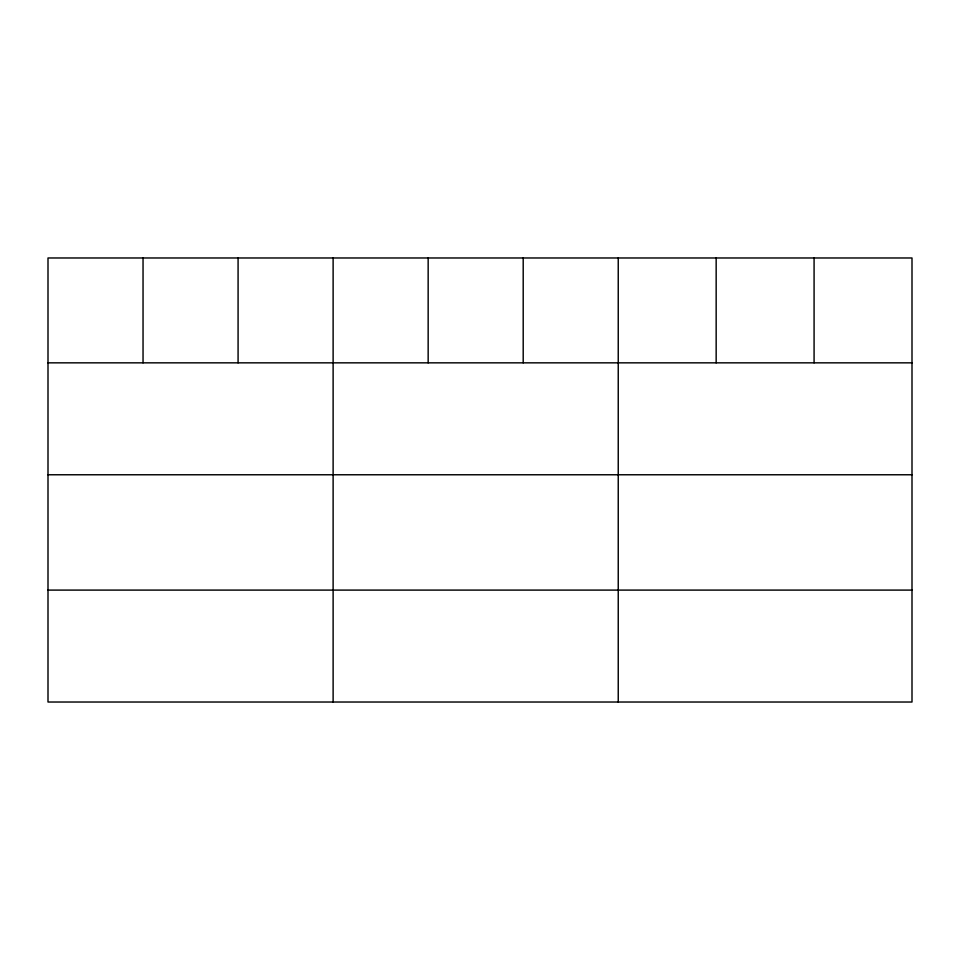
<?xml version="1.0" encoding="UTF-8"?>
<svg xmlns="http://www.w3.org/2000/svg" width="960" height="960" viewBox="0 0 960 960"><rect width="100%" height="100%" fill="white"/><g stroke="black" fill="none" stroke-linecap="round" stroke-linejoin="round"><path stroke-width="1.44" d="M912 362.844L912 702.024L48 702.024L48 257.976L912 257.976L912 362.844L48 362.844M48 474.768L912 474.768M48 590.1L912 590.1M814.08 257.976L814.08 362.844M716.16 257.976L716.16 362.844M618.24 257.976L618.24 702.024M523.2 257.976L523.2 362.844M428.16 257.976L428.16 362.844M333.12 257.976L333.12 702.024M238.08 257.976L238.08 362.844M143.04 257.976L143.04 362.844"/></g></svg>
